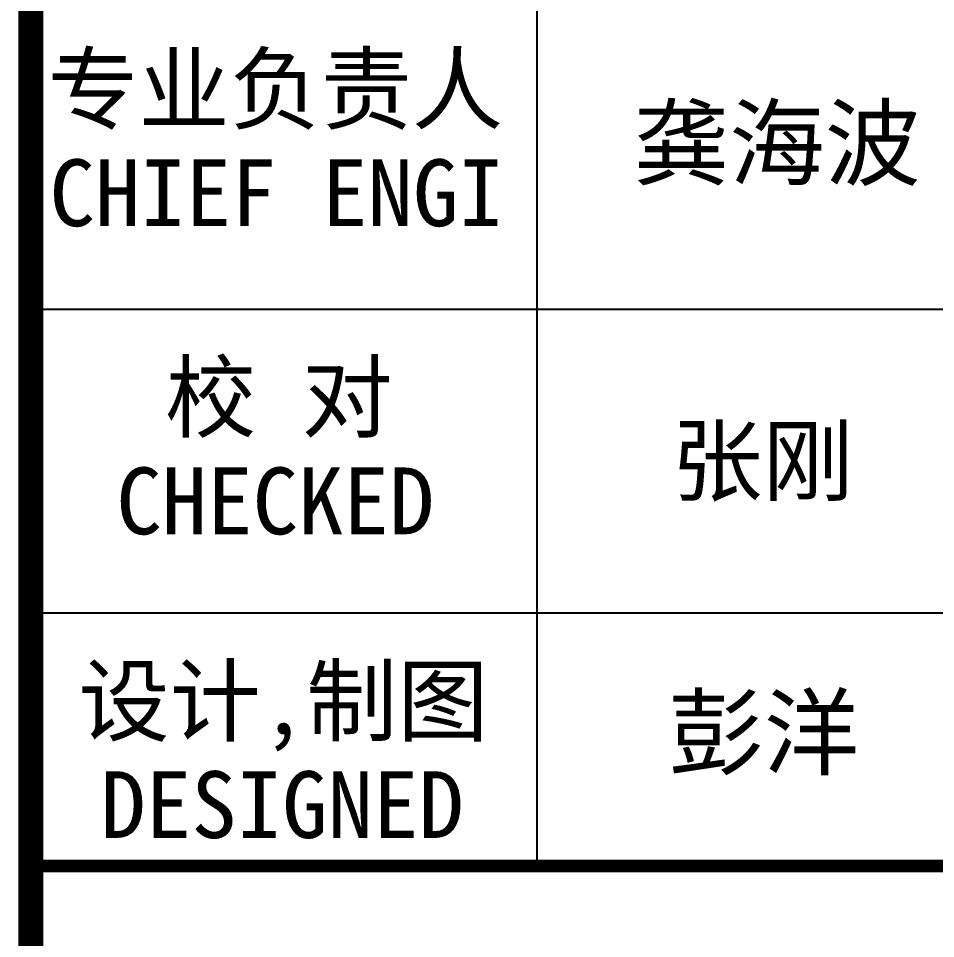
# Model space of a CAD drawing. Extents: x 69728788 to 150163257, y 20675998 to 43663798.
# Drawn here: x 75148513 to 75155734, y 21348668 to 21355911 of the extents above; entities that cross this region are included whole.
import ezdxf

# ---------------------------------------------------------------- set-up
doc = ezdxf.new("R2010")
doc.units = 0
doc.header["$LTSCALE"] = 1000
doc.header["$MEASUREMENT"] = 0
doc.layers.add('图框', color=253, linetype='CONTINUOUS')
doc.styles.add('STYLE-黑体', font='simhei.ttf')

msp = doc.modelspace()

# ---------------------------------------------------------------- linework, layer by layer
at = {"layer": '图框', "color": 0}
for p, q in [((75148612, 21353621.6), (75160630.5, 21353621.6)), ((75148612, 21351231.2), (75160630.5, 21351231.2))]:
    msp.add_line(p, q, dxfattribs=at)
at = {"layer": '图框', "color": 4, "const_width": 197.2}
msp.add_lwpolyline([(75148612, 21380287.7), (75148612, 21300287.7)], dxfattribs=at)
at = {"layer": '图框', "color": 0, "const_width": 100}
msp.add_lwpolyline([(75148612, 21362784.8), (75160630.5, 21362784.8), (75160630.5, 21342466.4), (75148612, 21342466.4)], close=True, dxfattribs=at)
at = {"layer": '图框', "color": 0}
msp.add_lwpolyline([(75152596, 21349239.2), (75152596, 21360792.8)], dxfattribs=at)
at = {"layer": '图框', "color": 0, "const_width": 100}
msp.add_lwpolyline([(75148612, 21349239.2), (75160630.5, 21349239.2)], dxfattribs=at)

# ---------------------------------------------------------------- texts
at = {"layer": '图框', "color": 0, "style": 'STYLE-黑体'}
for s, p in [('专业负责人', (75148742.1, 21355092.1)), ('CHIEF ENGI', (75148757.5, 21354275.4)), ('校 对', (75149667.3, 21352666.8)), ('CHECKED  ', (75149283.6, 21351850.1)), ('设计,制图', (75148986.8, 21350276.4)), ('DESIGNED ', (75149158.8, 21349459.7))]:
    msp.add_text(s, height=525.89, dxfattribs=at).set_placement(p)
at = {"layer": '图框', "color": 4, "style": 'STYLE-黑体'}
for s, height, p in [('龚海波', 552.18, (75153355.5, 21354653.1)), ('张刚', 525.89, (75153653.9, 21352166.3)), ('彭洋', 552.18, (75153627, 21350013.4))]:
    msp.add_text(s, height=height, dxfattribs=at).set_placement(p)

doc.saveas('drawing.dxf')
